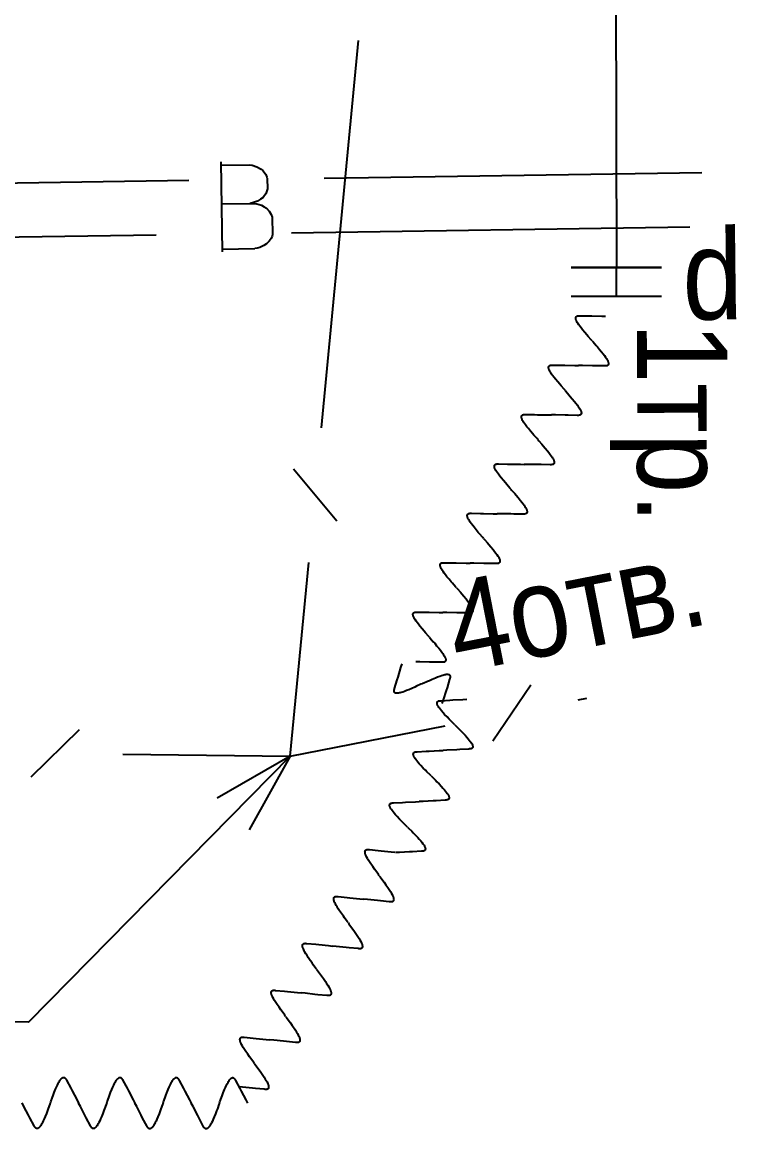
# Model space of a CAD drawing. Header units: metres. Extents: x -3947 to -3704, y 4976 to 6609.
# Drawn here: x -3828.04 to -3820.14, y 6489.89 to 6502.15 of the extents above; entities that cross this region are included whole.
import ezdxf

# ---------------------------------------------------------------- set-up
doc = ezdxf.new("R2010")
doc.units = ezdxf.units.M
doc.header["$MEASUREMENT"] = 0
for name, color, linetype, lineweight in [('Водопровод', 7, 'Continuous', 25), ('Кабель защиты', 7, 'Continuous', 25), ('Кабель связи', 7, 'Continuous', 25)]:
    doc.layers.add(name, color=color, linetype=linetype, lineweight=lineweight)
doc.styles.add('Style-RUSSIAN_1251', font='RUSSIAN_1251.shx')
doc.styles.add('Style-RUSSIAN_1251 I 0.00000', font='RUSSIAN_1251.shx')

msp = doc.modelspace()

# ---------------------------------------------------------------- linework, layer by layer
at = {"layer": 'Водопровод', "linetype": 'Continuous'}
for p, q in [((-3825.84, 6500.601), (-3825.825, 6499.604)), ((-3824.693, 6500.421), (-3820.514, 6500.485)), ((-3830.372, 6500.335), (-3826.193, 6500.398)), ((-3825.833, 6500.137), (-3825.512, 6500.142)), ((-3825.055, 6499.816), (-3820.646, 6499.883)), ((-3830.964, 6499.725), (-3826.555, 6499.793)), ((-3825.825, 6499.636), (-3825.463, 6499.642))]:
    msp.add_line(p, q, dxfattribs=at)
at = {"layer": 'Водопровод', "linetype": 'Continuous', "flags": 128}
msp.add_lwpolyline([(-3825.839, 6500.565), (-3825.521, 6500.57), (-3825.491, 6500.564), (-3825.44, 6500.546), (-3825.393, 6500.519), (-3825.374, 6500.505), (-3825.357, 6500.486), (-3825.342, 6500.462), (-3825.328, 6500.432), (-3825.324, 6500.418), (-3825.322, 6500.302), (-3825.328, 6500.279), (-3825.34, 6500.249), (-3825.355, 6500.228), (-3825.371, 6500.208), (-3825.399, 6500.187), (-3825.434, 6500.167), (-3825.466, 6500.154), (-3825.512, 6500.142), (-3825.473, 6500.139), (-3825.439, 6500.136), (-3825.39, 6500.121), (-3825.36, 6500.105), (-3825.332, 6500.087), (-3825.302, 6500.056), (-3825.281, 6500.02), (-3825.271, 6499.989), (-3825.268, 6499.798), (-3825.271, 6499.78), (-3825.282, 6499.753), (-3825.302, 6499.723), (-3825.334, 6499.695), (-3825.361, 6499.676), (-3825.408, 6499.654), (-3825.435, 6499.645), (-3825.463, 6499.642)], dxfattribs=at)
at = {"layer": 'Кабель защиты', "linetype": 'Continuous'}
for p, q in [((-3821.959, 6499.431), (-3820.959, 6499.433)), ((-3820.959, 6499.433), (-3821.959, 6499.431)), ((-3820.958, 6499.111), (-3821.958, 6499.109))]:
    msp.add_line(p, q, dxfattribs=at)
at = {"layer": 'Кабель защиты', "linetype": 'Continuous', "flags": 128}
for points in [[(-3821.476, 6507.07), (-3821.459, 6499.432)], [(-3821.458, 6499.11), (-3821.459, 6499.432)], [(-3821.728, 6498.619), (-3821.738, 6498.63), (-3821.771, 6498.669), (-3821.786, 6498.686), (-3821.809, 6498.712), (-3821.833, 6498.742), (-3821.849, 6498.762), (-3821.864, 6498.783), (-3821.875, 6498.798), (-3821.886, 6498.814), (-3821.892, 6498.824), (-3821.896, 6498.832), (-3821.9, 6498.84), (-3821.902, 6498.843), (-3821.903, 6498.847), (-3821.906, 6498.853), (-3821.907, 6498.857), (-3821.908, 6498.86), (-3821.908, 6498.864), (-3821.909, 6498.867), (-3821.909, 6498.871), (-3821.909, 6498.873), (-3821.909, 6498.875), (-3821.909, 6498.876), (-3821.908, 6498.878), (-3821.908, 6498.879), (-3821.907, 6498.881), (-3821.906, 6498.883), (-3821.905, 6498.885), (-3821.905, 6498.885), (-3821.904, 6498.886), (-3821.904, 6498.887), (-3821.903, 6498.888), (-3821.902, 6498.889), (-3821.901, 6498.89), (-3821.899, 6498.891), (-3821.897, 6498.892), (-3821.896, 6498.893), (-3821.895, 6498.893), (-3821.894, 6498.894), (-3821.892, 6498.894), (-3821.89, 6498.895), (-3821.889, 6498.895), (-3821.886, 6498.896), (-3821.884, 6498.896), (-3821.88, 6498.897), (-3821.875, 6498.897), (-3821.871, 6498.897), (-3821.863, 6498.897), (-3821.763, 6498.896), (-3821.73, 6498.895), (-3821.621, 6498.893), (-3821.578, 6498.892)], [(-3821.728, 6498.619), (-3821.718, 6498.607), (-3821.684, 6498.569), (-3821.669, 6498.551), (-3821.647, 6498.525), (-3821.623, 6498.496), (-3821.606, 6498.475), (-3821.591, 6498.455), (-3821.58, 6498.44), (-3821.57, 6498.424), (-3821.564, 6498.414), (-3821.559, 6498.405), (-3821.555, 6498.398), (-3821.554, 6498.394), (-3821.552, 6498.391), (-3821.55, 6498.385), (-3821.549, 6498.381), (-3821.548, 6498.377), (-3821.547, 6498.374), (-3821.547, 6498.371), (-3821.547, 6498.367), (-3821.547, 6498.364), (-3821.547, 6498.363), (-3821.547, 6498.361), (-3821.547, 6498.36), (-3821.548, 6498.358), (-3821.548, 6498.356), (-3821.549, 6498.355), (-3821.55, 6498.353), (-3821.551, 6498.352), (-3821.551, 6498.351), (-3821.552, 6498.35), (-3821.553, 6498.35), (-3821.554, 6498.349), (-3821.555, 6498.348), (-3821.556, 6498.347), (-3821.558, 6498.346), (-3821.56, 6498.345), (-3821.561, 6498.345), (-3821.562, 6498.344), (-3821.564, 6498.343), (-3821.565, 6498.343), (-3821.567, 6498.343), (-3821.57, 6498.342), (-3821.572, 6498.342), (-3821.576, 6498.341), (-3821.58, 6498.341), (-3821.584, 6498.341), (-3821.593, 6498.341), (-3821.692, 6498.342), (-3821.725, 6498.343), (-3821.835, 6498.345), (-3821.878, 6498.345)], [(-3822.028, 6498.072), (-3822.038, 6498.083), (-3822.072, 6498.122), (-3822.087, 6498.139), (-3822.109, 6498.165), (-3822.133, 6498.195), (-3822.149, 6498.215), (-3822.165, 6498.236), (-3822.176, 6498.251), (-3822.186, 6498.267), (-3822.192, 6498.277), (-3822.197, 6498.285), (-3822.201, 6498.293), (-3822.202, 6498.296), (-3822.204, 6498.3), (-3822.206, 6498.306), (-3822.207, 6498.31), (-3822.208, 6498.313), (-3822.209, 6498.317), (-3822.209, 6498.32), (-3822.209, 6498.324), (-3822.209, 6498.326), (-3822.209, 6498.328), (-3822.209, 6498.329), (-3822.209, 6498.331), (-3822.208, 6498.332), (-3822.208, 6498.334), (-3822.207, 6498.336), (-3822.206, 6498.338), (-3822.205, 6498.338), (-3822.205, 6498.339), (-3822.204, 6498.34), (-3822.203, 6498.341), (-3822.202, 6498.342), (-3822.201, 6498.343), (-3822.2, 6498.344), (-3822.198, 6498.345), (-3822.196, 6498.346), (-3822.195, 6498.346), (-3822.194, 6498.347), (-3822.192, 6498.347), (-3822.191, 6498.348), (-3822.189, 6498.348), (-3822.186, 6498.349), (-3822.184, 6498.349), (-3822.18, 6498.35), (-3822.176, 6498.35), (-3822.171, 6498.35), (-3822.163, 6498.35), (-3822.064, 6498.349), (-3822.031, 6498.348), (-3821.921, 6498.346), (-3821.878, 6498.345)], [(-3822.028, 6498.072), (-3822.018, 6498.06), (-3821.984, 6498.022), (-3821.97, 6498.004), (-3821.947, 6497.978), (-3821.923, 6497.949), (-3821.907, 6497.928), (-3821.891, 6497.908), (-3821.881, 6497.893), (-3821.87, 6497.877), (-3821.864, 6497.867), (-3821.86, 6497.858), (-3821.856, 6497.851), (-3821.854, 6497.847), (-3821.853, 6497.844), (-3821.85, 6497.838), (-3821.849, 6497.834), (-3821.848, 6497.83), (-3821.848, 6497.827), (-3821.847, 6497.824), (-3821.847, 6497.82), (-3821.847, 6497.817), (-3821.847, 6497.816), (-3821.847, 6497.814), (-3821.848, 6497.813), (-3821.848, 6497.811), (-3821.849, 6497.809), (-3821.85, 6497.808), (-3821.851, 6497.806), (-3821.851, 6497.805), (-3821.852, 6497.804), (-3821.852, 6497.804), (-3821.853, 6497.803), (-3821.854, 6497.802), (-3821.855, 6497.801), (-3821.857, 6497.8), (-3821.859, 6497.799), (-3821.86, 6497.798), (-3821.861, 6497.798), (-3821.862, 6497.797), (-3821.864, 6497.796), (-3821.866, 6497.796), (-3821.867, 6497.796), (-3821.87, 6497.795), (-3821.872, 6497.795), (-3821.876, 6497.794), (-3821.881, 6497.794), (-3821.885, 6497.794), (-3821.893, 6497.794), (-3821.993, 6497.795), (-3822.026, 6497.796), (-3822.135, 6497.798), (-3822.178, 6497.798)], [(-3822.328, 6497.525), (-3822.338, 6497.536), (-3822.372, 6497.575), (-3822.387, 6497.592), (-3822.409, 6497.619), (-3822.434, 6497.648), (-3822.45, 6497.668), (-3822.465, 6497.689), (-3822.476, 6497.704), (-3822.486, 6497.72), (-3822.492, 6497.73), (-3822.497, 6497.738), (-3822.501, 6497.746), (-3822.502, 6497.749), (-3822.504, 6497.753), (-3822.506, 6497.759), (-3822.507, 6497.763), (-3822.508, 6497.766), (-3822.509, 6497.77), (-3822.509, 6497.773), (-3822.51, 6497.777), (-3822.51, 6497.779), (-3822.51, 6497.781), (-3822.509, 6497.783), (-3822.509, 6497.784), (-3822.509, 6497.785), (-3822.508, 6497.787), (-3822.507, 6497.789), (-3822.506, 6497.791), (-3822.506, 6497.791), (-3822.505, 6497.792), (-3822.504, 6497.793), (-3822.503, 6497.794), (-3822.502, 6497.795), (-3822.501, 6497.796), (-3822.5, 6497.797), (-3822.498, 6497.798), (-3822.497, 6497.799), (-3822.496, 6497.799), (-3822.494, 6497.8), (-3822.493, 6497.8), (-3822.491, 6497.801), (-3822.49, 6497.801), (-3822.486, 6497.802), (-3822.484, 6497.802), (-3822.481, 6497.803), (-3822.476, 6497.803), (-3822.472, 6497.803), (-3822.464, 6497.803), (-3822.364, 6497.802), (-3822.331, 6497.801), (-3822.221, 6497.799), (-3822.178, 6497.798)], [(-3822.328, 6497.525), (-3822.318, 6497.513), (-3822.285, 6497.475), (-3822.27, 6497.457), (-3822.248, 6497.431), (-3822.223, 6497.402), (-3822.207, 6497.381), (-3822.192, 6497.361), (-3822.181, 6497.346), (-3822.171, 6497.33), (-3822.165, 6497.32), (-3822.16, 6497.311), (-3822.156, 6497.304), (-3822.154, 6497.3), (-3822.153, 6497.297), (-3822.151, 6497.291), (-3822.149, 6497.287), (-3822.149, 6497.283), (-3822.148, 6497.28), (-3822.147, 6497.277), (-3822.147, 6497.273), (-3822.147, 6497.27), (-3822.147, 6497.269), (-3822.148, 6497.267), (-3822.148, 6497.266), (-3822.148, 6497.264), (-3822.149, 6497.262), (-3822.15, 6497.261), (-3822.151, 6497.259), (-3822.151, 6497.258), (-3822.152, 6497.257), (-3822.153, 6497.257), (-3822.154, 6497.256), (-3822.154, 6497.255), (-3822.156, 6497.254), (-3822.157, 6497.253), (-3822.159, 6497.252), (-3822.16, 6497.251), (-3822.161, 6497.251), (-3822.163, 6497.25), (-3822.164, 6497.249), (-3822.166, 6497.249), (-3822.167, 6497.249), (-3822.17, 6497.248), (-3822.173, 6497.248), (-3822.176, 6497.247), (-3822.181, 6497.247), (-3822.185, 6497.247), (-3822.193, 6497.247), (-3822.293, 6497.248), (-3822.326, 6497.249), (-3822.436, 6497.251), (-3822.479, 6497.251)], [(-3822.629, 6496.978), (-3822.639, 6496.989), (-3822.672, 6497.028), (-3822.687, 6497.045), (-3822.71, 6497.072), (-3822.734, 6497.101), (-3822.75, 6497.121), (-3822.765, 6497.142), (-3822.776, 6497.157), (-3822.787, 6497.173), (-3822.793, 6497.183), (-3822.797, 6497.191), (-3822.801, 6497.199), (-3822.803, 6497.202), (-3822.804, 6497.206), (-3822.807, 6497.212), (-3822.808, 6497.216), (-3822.809, 6497.219), (-3822.809, 6497.223), (-3822.81, 6497.226), (-3822.81, 6497.23), (-3822.81, 6497.232), (-3822.81, 6497.234), (-3822.81, 6497.236), (-3822.809, 6497.237), (-3822.809, 6497.239), (-3822.808, 6497.24), (-3822.807, 6497.242), (-3822.806, 6497.244), (-3822.806, 6497.244), (-3822.805, 6497.245), (-3822.805, 6497.246), (-3822.804, 6497.247), (-3822.803, 6497.248), (-3822.802, 6497.249), (-3822.8, 6497.25), (-3822.798, 6497.251), (-3822.797, 6497.252), (-3822.796, 6497.252), (-3822.795, 6497.253), (-3822.793, 6497.253), (-3822.791, 6497.254), (-3822.79, 6497.254), (-3822.787, 6497.255), (-3822.785, 6497.255), (-3822.781, 6497.256), (-3822.776, 6497.256), (-3822.772, 6497.256), (-3822.764, 6497.256), (-3822.664, 6497.255), (-3822.631, 6497.254), (-3822.522, 6497.252), (-3822.479, 6497.251)], [(-3822.629, 6496.978), (-3822.619, 6496.966), (-3822.585, 6496.928), (-3822.57, 6496.911), (-3822.548, 6496.884), (-3822.524, 6496.855), (-3822.507, 6496.834), (-3822.492, 6496.814), (-3822.481, 6496.799), (-3822.471, 6496.783), (-3822.465, 6496.773), (-3822.46, 6496.765), (-3822.456, 6496.757), (-3822.455, 6496.753), (-3822.453, 6496.75), (-3822.451, 6496.744), (-3822.45, 6496.74), (-3822.449, 6496.737), (-3822.448, 6496.733), (-3822.448, 6496.73), (-3822.448, 6496.726), (-3822.448, 6496.723), (-3822.448, 6496.722), (-3822.448, 6496.72), (-3822.448, 6496.719), (-3822.449, 6496.717), (-3822.449, 6496.715), (-3822.45, 6496.714), (-3822.451, 6496.712), (-3822.452, 6496.711), (-3822.452, 6496.71), (-3822.453, 6496.71), (-3822.454, 6496.709), (-3822.455, 6496.708), (-3822.456, 6496.707), (-3822.457, 6496.706), (-3822.459, 6496.705), (-3822.461, 6496.704), (-3822.462, 6496.704), (-3822.463, 6496.703), (-3822.465, 6496.702), (-3822.466, 6496.702), (-3822.468, 6496.702), (-3822.471, 6496.701), (-3822.473, 6496.701), (-3822.477, 6496.7), (-3822.481, 6496.7), (-3822.485, 6496.7), (-3822.494, 6496.7), (-3822.593, 6496.701), (-3822.626, 6496.702), (-3822.736, 6496.704), (-3822.779, 6496.704)], [(-3822.929, 6496.431), (-3822.939, 6496.442), (-3822.973, 6496.481), (-3822.988, 6496.498), (-3823.01, 6496.525), (-3823.034, 6496.554), (-3823.05, 6496.574), (-3823.066, 6496.595), (-3823.077, 6496.61), (-3823.087, 6496.626), (-3823.093, 6496.636), (-3823.098, 6496.644), (-3823.102, 6496.652), (-3823.103, 6496.656), (-3823.105, 6496.659), (-3823.107, 6496.665), (-3823.108, 6496.669), (-3823.109, 6496.672), (-3823.11, 6496.676), (-3823.11, 6496.679), (-3823.11, 6496.683), (-3823.11, 6496.685), (-3823.11, 6496.687), (-3823.11, 6496.689), (-3823.11, 6496.69), (-3823.109, 6496.692), (-3823.108, 6496.694), (-3823.108, 6496.695), (-3823.107, 6496.697), (-3823.106, 6496.698), (-3823.106, 6496.698), (-3823.105, 6496.699), (-3823.104, 6496.7), (-3823.103, 6496.701), (-3823.102, 6496.702), (-3823.101, 6496.703), (-3823.099, 6496.704), (-3823.097, 6496.705), (-3823.096, 6496.705), (-3823.095, 6496.706), (-3823.093, 6496.706), (-3823.092, 6496.707), (-3823.09, 6496.707), (-3823.087, 6496.708), (-3823.085, 6496.708), (-3823.081, 6496.709), (-3823.077, 6496.709), (-3823.072, 6496.709), (-3823.064, 6496.709), (-3822.965, 6496.708), (-3822.932, 6496.707), (-3822.822, 6496.705), (-3822.779, 6496.704)], [(-3822.929, 6496.431), (-3822.919, 6496.419), (-3822.885, 6496.381), (-3822.871, 6496.364), (-3822.848, 6496.337), (-3822.824, 6496.308), (-3822.808, 6496.287), (-3822.792, 6496.267), (-3822.782, 6496.252), (-3822.771, 6496.236), (-3822.765, 6496.226), (-3822.761, 6496.218), (-3822.757, 6496.21), (-3822.755, 6496.206), (-3822.754, 6496.203), (-3822.751, 6496.197), (-3822.75, 6496.193), (-3822.749, 6496.19), (-3822.749, 6496.186), (-3822.748, 6496.183), (-3822.748, 6496.179), (-3822.748, 6496.177), (-3822.748, 6496.175), (-3822.748, 6496.173), (-3822.749, 6496.172), (-3822.749, 6496.17), (-3822.75, 6496.168), (-3822.75, 6496.167), (-3822.752, 6496.165), (-3822.752, 6496.164), (-3822.753, 6496.163), (-3822.753, 6496.163), (-3822.754, 6496.162), (-3822.755, 6496.161), (-3822.756, 6496.16), (-3822.758, 6496.159), (-3822.76, 6496.158), (-3822.761, 6496.157), (-3822.762, 6496.157), (-3822.763, 6496.156), (-3822.765, 6496.156), (-3822.766, 6496.155), (-3822.768, 6496.155), (-3822.771, 6496.154), (-3822.773, 6496.154), (-3822.777, 6496.153), (-3822.782, 6496.153), (-3822.786, 6496.153), (-3822.794, 6496.153), (-3822.894, 6496.154), (-3822.926, 6496.155), (-3823.036, 6496.157), (-3823.079, 6496.157)], [(-3823.229, 6495.884), (-3823.239, 6495.895), (-3823.273, 6495.934), (-3823.288, 6495.951), (-3823.31, 6495.978), (-3823.335, 6496.007), (-3823.351, 6496.027), (-3823.366, 6496.048), (-3823.377, 6496.063), (-3823.387, 6496.079), (-3823.393, 6496.089), (-3823.398, 6496.097), (-3823.402, 6496.105), (-3823.403, 6496.109), (-3823.405, 6496.112), (-3823.407, 6496.118), (-3823.408, 6496.122), (-3823.409, 6496.125), (-3823.41, 6496.129), (-3823.41, 6496.132), (-3823.411, 6496.136), (-3823.411, 6496.138), (-3823.41, 6496.14), (-3823.41, 6496.142), (-3823.41, 6496.143), (-3823.41, 6496.145), (-3823.409, 6496.147), (-3823.408, 6496.148), (-3823.407, 6496.15), (-3823.407, 6496.151), (-3823.406, 6496.152), (-3823.405, 6496.152), (-3823.404, 6496.153), (-3823.403, 6496.154), (-3823.402, 6496.155), (-3823.401, 6496.156), (-3823.399, 6496.157), (-3823.398, 6496.158), (-3823.397, 6496.158), (-3823.395, 6496.159), (-3823.394, 6496.159), (-3823.392, 6496.16), (-3823.391, 6496.16), (-3823.387, 6496.161), (-3823.385, 6496.161), (-3823.382, 6496.162), (-3823.377, 6496.162), (-3823.373, 6496.162), (-3823.365, 6496.162), (-3823.265, 6496.161), (-3823.232, 6496.16), (-3823.122, 6496.158), (-3823.079, 6496.157)], [(-3823.229, 6495.884), (-3823.219, 6495.872), (-3823.186, 6495.834), (-3823.171, 6495.817), (-3823.149, 6495.79), (-3823.124, 6495.761), (-3823.108, 6495.74), (-3823.093, 6495.72), (-3823.082, 6495.705), (-3823.072, 6495.689), (-3823.066, 6495.679), (-3823.061, 6495.671), (-3823.057, 6495.663), (-3823.055, 6495.659), (-3823.054, 6495.656), (-3823.052, 6495.65), (-3823.05, 6495.646), (-3823.05, 6495.643), (-3823.049, 6495.639), (-3823.048, 6495.636), (-3823.048, 6495.632), (-3823.048, 6495.63), (-3823.048, 6495.628), (-3823.049, 6495.626), (-3823.049, 6495.625), (-3823.049, 6495.623), (-3823.05, 6495.621), (-3823.051, 6495.62), (-3823.052, 6495.618), (-3823.052, 6495.617), (-3823.053, 6495.616), (-3823.054, 6495.616), (-3823.055, 6495.615), (-3823.055, 6495.614), (-3823.057, 6495.613), (-3823.058, 6495.612), (-3823.06, 6495.611), (-3823.061, 6495.61), (-3823.062, 6495.61), (-3823.064, 6495.609), (-3823.065, 6495.609), (-3823.067, 6495.608), (-3823.068, 6495.608), (-3823.071, 6495.607), (-3823.074, 6495.607), (-3823.077, 6495.606), (-3823.082, 6495.606), (-3823.086, 6495.606), (-3823.094, 6495.606), (-3823.194, 6495.607), (-3823.227, 6495.608), (-3823.337, 6495.61), (-3823.38, 6495.61)], [(-3823.53, 6495.337), (-3823.54, 6495.348), (-3823.573, 6495.387), (-3823.588, 6495.404), (-3823.611, 6495.431), (-3823.635, 6495.46), (-3823.651, 6495.481), (-3823.666, 6495.501), (-3823.677, 6495.516), (-3823.687, 6495.532), (-3823.694, 6495.542), (-3823.698, 6495.55), (-3823.702, 6495.558), (-3823.704, 6495.562), (-3823.705, 6495.565), (-3823.708, 6495.571), (-3823.709, 6495.575), (-3823.71, 6495.578), (-3823.71, 6495.582), (-3823.711, 6495.585), (-3823.711, 6495.589), (-3823.711, 6495.591), (-3823.711, 6495.593), (-3823.711, 6495.595), (-3823.71, 6495.596), (-3823.71, 6495.598), (-3823.709, 6495.6), (-3823.708, 6495.601), (-3823.707, 6495.603), (-3823.707, 6495.604), (-3823.706, 6495.605), (-3823.705, 6495.605), (-3823.705, 6495.606), (-3823.704, 6495.607), (-3823.703, 6495.608), (-3823.701, 6495.609), (-3823.699, 6495.61), (-3823.698, 6495.611), (-3823.697, 6495.611), (-3823.696, 6495.612), (-3823.694, 6495.612), (-3823.692, 6495.613), (-3823.691, 6495.613), (-3823.688, 6495.614), (-3823.686, 6495.614), (-3823.682, 6495.615), (-3823.677, 6495.615), (-3823.673, 6495.615), (-3823.665, 6495.615), (-3823.565, 6495.614), (-3823.532, 6495.613), (-3823.423, 6495.611), (-3823.38, 6495.61)], [(-3823.53, 6495.337), (-3823.52, 6495.326), (-3823.486, 6495.287), (-3823.471, 6495.27), (-3823.449, 6495.243), (-3823.425, 6495.214), (-3823.408, 6495.193), (-3823.393, 6495.173), (-3823.382, 6495.158), (-3823.372, 6495.142), (-3823.366, 6495.132), (-3823.361, 6495.124), (-3823.357, 6495.116), (-3823.356, 6495.112), (-3823.354, 6495.109), (-3823.352, 6495.103), (-3823.351, 6495.099), (-3823.35, 6495.096), (-3823.349, 6495.092), (-3823.349, 6495.089), (-3823.349, 6495.085), (-3823.349, 6495.083), (-3823.349, 6495.081), (-3823.349, 6495.079), (-3823.349, 6495.078), (-3823.35, 6495.076), (-3823.35, 6495.074), (-3823.351, 6495.073), (-3823.352, 6495.071), (-3823.353, 6495.07), (-3823.353, 6495.069), (-3823.354, 6495.069), (-3823.355, 6495.068), (-3823.356, 6495.067), (-3823.357, 6495.066), (-3823.358, 6495.065), (-3823.36, 6495.064), (-3823.362, 6495.063), (-3823.363, 6495.063), (-3823.364, 6495.062), (-3823.366, 6495.062), (-3823.367, 6495.061), (-3823.369, 6495.061), (-3823.372, 6495.06), (-3823.374, 6495.06), (-3823.378, 6495.059), (-3823.382, 6495.059), (-3823.386, 6495.059), (-3823.395, 6495.059), (-3823.494, 6495.06), (-3823.527, 6495.061), (-3823.637, 6495.063), (-3823.68, 6495.064)], [(-3823.61, 6494.821), (-3823.624, 6494.815), (-3823.671, 6494.793), (-3823.691, 6494.784), (-3823.723, 6494.77), (-3823.758, 6494.755), (-3823.782, 6494.745), (-3823.806, 6494.736), (-3823.823, 6494.73), (-3823.841, 6494.724), (-3823.853, 6494.721), (-3823.862, 6494.719), (-3823.871, 6494.717), (-3823.875, 6494.717), (-3823.878, 6494.716), (-3823.885, 6494.716), (-3823.889, 6494.716), (-3823.892, 6494.716), (-3823.896, 6494.716), (-3823.899, 6494.717), (-3823.903, 6494.718), (-3823.905, 6494.718), (-3823.907, 6494.719), (-3823.908, 6494.72), (-3823.91, 6494.72), (-3823.911, 6494.721), (-3823.913, 6494.722), (-3823.914, 6494.724), (-3823.915, 6494.725), (-3823.916, 6494.726), (-3823.917, 6494.727), (-3823.917, 6494.727), (-3823.918, 6494.728), (-3823.918, 6494.73), (-3823.919, 6494.731), (-3823.919, 6494.733), (-3823.92, 6494.735), (-3823.92, 6494.736), (-3823.92, 6494.737), (-3823.921, 6494.739), (-3823.921, 6494.741), (-3823.921, 6494.742), (-3823.921, 6494.744), (-3823.92, 6494.747), (-3823.92, 6494.749), (-3823.92, 6494.753), (-3823.919, 6494.757), (-3823.917, 6494.761), (-3823.915, 6494.769), (-3823.886, 6494.864), (-3823.876, 6494.896), (-3823.844, 6495.001), (-3823.831, 6495.042)], [(-3823.61, 6494.821), (-3823.597, 6494.828), (-3823.55, 6494.849), (-3823.529, 6494.859), (-3823.498, 6494.873), (-3823.463, 6494.888), (-3823.439, 6494.898), (-3823.415, 6494.907), (-3823.397, 6494.913), (-3823.379, 6494.918), (-3823.368, 6494.921), (-3823.358, 6494.923), (-3823.35, 6494.925), (-3823.346, 6494.925), (-3823.342, 6494.926), (-3823.336, 6494.926), (-3823.332, 6494.926), (-3823.328, 6494.926), (-3823.325, 6494.926), (-3823.322, 6494.926), (-3823.318, 6494.925), (-3823.315, 6494.924), (-3823.314, 6494.923), (-3823.312, 6494.923), (-3823.311, 6494.922), (-3823.31, 6494.921), (-3823.308, 6494.92), (-3823.307, 6494.919), (-3823.305, 6494.917), (-3823.305, 6494.917), (-3823.304, 6494.916), (-3823.304, 6494.915), (-3823.303, 6494.914), (-3823.302, 6494.913), (-3823.302, 6494.911), (-3823.301, 6494.91), (-3823.301, 6494.908), (-3823.3, 6494.906), (-3823.3, 6494.905), (-3823.3, 6494.904), (-3823.3, 6494.902), (-3823.3, 6494.9), (-3823.3, 6494.899), (-3823.3, 6494.896), (-3823.301, 6494.893), (-3823.301, 6494.89), (-3823.302, 6494.885), (-3823.303, 6494.881), (-3823.306, 6494.873), (-3823.334, 6494.778), (-3823.344, 6494.747), (-3823.377, 6494.642), (-3823.39, 6494.601)], [(-3823.247, 6494.366), (-3823.258, 6494.377), (-3823.294, 6494.413), (-3823.31, 6494.429), (-3823.334, 6494.454), (-3823.361, 6494.482), (-3823.378, 6494.501), (-3823.395, 6494.52), (-3823.406, 6494.535), (-3823.418, 6494.55), (-3823.425, 6494.559), (-3823.43, 6494.568), (-3823.434, 6494.575), (-3823.436, 6494.578), (-3823.438, 6494.582), (-3823.441, 6494.588), (-3823.442, 6494.592), (-3823.443, 6494.595), (-3823.444, 6494.598), (-3823.445, 6494.601), (-3823.445, 6494.605), (-3823.445, 6494.608), (-3823.445, 6494.609), (-3823.445, 6494.611), (-3823.445, 6494.613), (-3823.445, 6494.614), (-3823.444, 6494.616), (-3823.443, 6494.618), (-3823.442, 6494.62), (-3823.442, 6494.62), (-3823.441, 6494.621), (-3823.441, 6494.622), (-3823.44, 6494.623), (-3823.439, 6494.624), (-3823.438, 6494.625), (-3823.437, 6494.626), (-3823.435, 6494.627), (-3823.434, 6494.628), (-3823.433, 6494.628), (-3823.431, 6494.629), (-3823.43, 6494.63), (-3823.428, 6494.63), (-3823.427, 6494.631), (-3823.424, 6494.632), (-3823.421, 6494.632), (-3823.418, 6494.633), (-3823.413, 6494.634), (-3823.409, 6494.634), (-3823.401, 6494.634), (-3823.302, 6494.64), (-3823.269, 6494.642), (-3823.159, 6494.647), (-3823.116, 6494.649)], [(-3823.247, 6494.366), (-3823.236, 6494.355), (-3823.2, 6494.319), (-3823.184, 6494.303), (-3823.16, 6494.278), (-3823.134, 6494.251), (-3823.116, 6494.231), (-3823.1, 6494.212), (-3823.088, 6494.198), (-3823.077, 6494.183), (-3823.07, 6494.173), (-3823.065, 6494.165), (-3823.06, 6494.157), (-3823.058, 6494.154), (-3823.057, 6494.151), (-3823.054, 6494.145), (-3823.052, 6494.141), (-3823.051, 6494.138), (-3823.051, 6494.134), (-3823.05, 6494.131), (-3823.049, 6494.127), (-3823.049, 6494.125), (-3823.049, 6494.123), (-3823.049, 6494.121), (-3823.05, 6494.12), (-3823.05, 6494.118), (-3823.05, 6494.116), (-3823.051, 6494.115), (-3823.052, 6494.113), (-3823.052, 6494.112), (-3823.053, 6494.111), (-3823.054, 6494.11), (-3823.054, 6494.11), (-3823.055, 6494.109), (-3823.056, 6494.108), (-3823.058, 6494.107), (-3823.059, 6494.105), (-3823.061, 6494.105), (-3823.062, 6494.104), (-3823.063, 6494.103), (-3823.065, 6494.103), (-3823.066, 6494.102), (-3823.068, 6494.102), (-3823.071, 6494.101), (-3823.073, 6494.1), (-3823.076, 6494.1), (-3823.081, 6494.099), (-3823.085, 6494.099), (-3823.093, 6494.098), (-3823.193, 6494.092), (-3823.226, 6494.091), (-3823.336, 6494.085), (-3823.378, 6494.083)], [(-3823.51, 6493.8), (-3823.52, 6493.811), (-3823.557, 6493.847), (-3823.573, 6493.863), (-3823.597, 6493.888), (-3823.623, 6493.916), (-3823.641, 6493.935), (-3823.657, 6493.954), (-3823.669, 6493.969), (-3823.68, 6493.984), (-3823.687, 6493.993), (-3823.692, 6494.002), (-3823.697, 6494.009), (-3823.699, 6494.012), (-3823.7, 6494.016), (-3823.703, 6494.022), (-3823.704, 6494.026), (-3823.705, 6494.029), (-3823.706, 6494.032), (-3823.707, 6494.035), (-3823.708, 6494.039), (-3823.708, 6494.042), (-3823.708, 6494.043), (-3823.708, 6494.045), (-3823.707, 6494.047), (-3823.707, 6494.048), (-3823.707, 6494.05), (-3823.706, 6494.052), (-3823.705, 6494.053), (-3823.705, 6494.054), (-3823.704, 6494.055), (-3823.703, 6494.056), (-3823.702, 6494.057), (-3823.702, 6494.058), (-3823.701, 6494.059), (-3823.699, 6494.06), (-3823.697, 6494.061), (-3823.696, 6494.062), (-3823.695, 6494.062), (-3823.694, 6494.063), (-3823.692, 6494.064), (-3823.691, 6494.064), (-3823.689, 6494.065), (-3823.686, 6494.066), (-3823.684, 6494.066), (-3823.68, 6494.067), (-3823.676, 6494.067), (-3823.672, 6494.068), (-3823.663, 6494.068), (-3823.564, 6494.074), (-3823.531, 6494.075), (-3823.421, 6494.081), (-3823.378, 6494.083)], [(-3823.51, 6493.8), (-3823.499, 6493.789), (-3823.463, 6493.753), (-3823.447, 6493.737), (-3823.423, 6493.712), (-3823.396, 6493.684), (-3823.379, 6493.665), (-3823.362, 6493.646), (-3823.35, 6493.632), (-3823.339, 6493.616), (-3823.332, 6493.607), (-3823.327, 6493.599), (-3823.323, 6493.591), (-3823.321, 6493.588), (-3823.319, 6493.585), (-3823.316, 6493.578), (-3823.315, 6493.575), (-3823.314, 6493.572), (-3823.313, 6493.568), (-3823.312, 6493.565), (-3823.312, 6493.561), (-3823.312, 6493.559), (-3823.312, 6493.557), (-3823.312, 6493.555), (-3823.312, 6493.554), (-3823.312, 6493.552), (-3823.313, 6493.55), (-3823.314, 6493.549), (-3823.314, 6493.547), (-3823.315, 6493.546), (-3823.315, 6493.545), (-3823.316, 6493.544), (-3823.317, 6493.543), (-3823.318, 6493.543), (-3823.319, 6493.541), (-3823.32, 6493.54), (-3823.322, 6493.539), (-3823.323, 6493.538), (-3823.324, 6493.538), (-3823.326, 6493.537), (-3823.327, 6493.536), (-3823.329, 6493.536), (-3823.33, 6493.535), (-3823.333, 6493.535), (-3823.335, 6493.534), (-3823.339, 6493.533), (-3823.344, 6493.533), (-3823.348, 6493.532), (-3823.356, 6493.532), (-3823.455, 6493.526), (-3823.488, 6493.525), (-3823.598, 6493.519), (-3823.641, 6493.517)], [(-3823.772, 6493.234), (-3823.783, 6493.245), (-3823.819, 6493.281), (-3823.835, 6493.297), (-3823.859, 6493.322), (-3823.885, 6493.35), (-3823.903, 6493.369), (-3823.92, 6493.388), (-3823.931, 6493.402), (-3823.943, 6493.418), (-3823.95, 6493.427), (-3823.955, 6493.435), (-3823.959, 6493.443), (-3823.961, 6493.446), (-3823.963, 6493.45), (-3823.965, 6493.456), (-3823.967, 6493.46), (-3823.968, 6493.463), (-3823.969, 6493.466), (-3823.97, 6493.469), (-3823.97, 6493.473), (-3823.97, 6493.476), (-3823.97, 6493.477), (-3823.97, 6493.479), (-3823.97, 6493.48), (-3823.97, 6493.482), (-3823.969, 6493.484), (-3823.968, 6493.485), (-3823.967, 6493.487), (-3823.967, 6493.488), (-3823.966, 6493.489), (-3823.966, 6493.49), (-3823.965, 6493.491), (-3823.964, 6493.492), (-3823.963, 6493.493), (-3823.962, 6493.494), (-3823.96, 6493.495), (-3823.959, 6493.496), (-3823.958, 6493.496), (-3823.956, 6493.497), (-3823.955, 6493.498), (-3823.953, 6493.498), (-3823.952, 6493.499), (-3823.949, 6493.5), (-3823.946, 6493.5), (-3823.943, 6493.501), (-3823.938, 6493.501), (-3823.934, 6493.502), (-3823.926, 6493.502), (-3823.826, 6493.508), (-3823.794, 6493.509), (-3823.684, 6493.515), (-3823.641, 6493.517)], [(-3823.772, 6493.234), (-3823.761, 6493.223), (-3823.725, 6493.187), (-3823.709, 6493.171), (-3823.685, 6493.146), (-3823.659, 6493.118), (-3823.641, 6493.099), (-3823.625, 6493.08), (-3823.613, 6493.066), (-3823.602, 6493.05), (-3823.595, 6493.041), (-3823.589, 6493.033), (-3823.585, 6493.025), (-3823.583, 6493.022), (-3823.582, 6493.018), (-3823.579, 6493.012), (-3823.577, 6493.008), (-3823.576, 6493.005), (-3823.575, 6493.002), (-3823.575, 6492.999), (-3823.574, 6492.995), (-3823.574, 6492.992), (-3823.574, 6492.991), (-3823.574, 6492.989), (-3823.575, 6492.988), (-3823.575, 6492.986), (-3823.575, 6492.984), (-3823.576, 6492.983), (-3823.577, 6492.981), (-3823.577, 6492.98), (-3823.578, 6492.979), (-3823.579, 6492.978), (-3823.579, 6492.977), (-3823.58, 6492.976), (-3823.581, 6492.975), (-3823.583, 6492.974), (-3823.584, 6492.973), (-3823.586, 6492.972), (-3823.587, 6492.972), (-3823.588, 6492.971), (-3823.59, 6492.97), (-3823.591, 6492.97), (-3823.593, 6492.969), (-3823.596, 6492.968), (-3823.598, 6492.968), (-3823.601, 6492.967), (-3823.606, 6492.967), (-3823.61, 6492.966), (-3823.618, 6492.966), (-3823.718, 6492.96), (-3823.751, 6492.959), (-3823.86, 6492.953), (-3823.903, 6492.951)], [(-3824.084, 6492.695), (-3824.093, 6492.708), (-3824.123, 6492.749), (-3824.136, 6492.767), (-3824.156, 6492.796), (-3824.178, 6492.827), (-3824.192, 6492.849), (-3824.206, 6492.87), (-3824.215, 6492.886), (-3824.224, 6492.903), (-3824.229, 6492.913), (-3824.233, 6492.922), (-3824.236, 6492.93), (-3824.238, 6492.934), (-3824.239, 6492.938), (-3824.241, 6492.944), (-3824.241, 6492.948), (-3824.242, 6492.951), (-3824.242, 6492.955), (-3824.243, 6492.958), (-3824.242, 6492.962), (-3824.242, 6492.964), (-3824.242, 6492.966), (-3824.242, 6492.967), (-3824.241, 6492.969), (-3824.241, 6492.97), (-3824.24, 6492.972), (-3824.239, 6492.974), (-3824.238, 6492.975), (-3824.237, 6492.976), (-3824.236, 6492.977), (-3824.236, 6492.978), (-3824.235, 6492.978), (-3824.234, 6492.979), (-3824.233, 6492.98), (-3824.231, 6492.981), (-3824.229, 6492.982), (-3824.228, 6492.982), (-3824.227, 6492.983), (-3824.225, 6492.983), (-3824.223, 6492.984), (-3824.222, 6492.984), (-3824.221, 6492.984), (-3824.217, 6492.985), (-3824.215, 6492.985), (-3824.211, 6492.985), (-3824.207, 6492.985), (-3824.203, 6492.985), (-3824.194, 6492.984), (-3824.095, 6492.974), (-3824.062, 6492.971), (-3823.953, 6492.959), (-3823.911, 6492.955)], [(-3824.084, 6492.695), (-3824.075, 6492.683), (-3824.044, 6492.642), (-3824.031, 6492.623), (-3824.011, 6492.595), (-3823.989, 6492.564), (-3823.975, 6492.542), (-3823.961, 6492.52), (-3823.952, 6492.504), (-3823.943, 6492.488), (-3823.938, 6492.477), (-3823.934, 6492.468), (-3823.931, 6492.46), (-3823.929, 6492.457), (-3823.928, 6492.453), (-3823.926, 6492.447), (-3823.926, 6492.443), (-3823.925, 6492.439), (-3823.925, 6492.436), (-3823.924, 6492.433), (-3823.925, 6492.429), (-3823.925, 6492.426), (-3823.925, 6492.425), (-3823.925, 6492.423), (-3823.926, 6492.422), (-3823.926, 6492.42), (-3823.927, 6492.418), (-3823.928, 6492.417), (-3823.929, 6492.415), (-3823.93, 6492.415), (-3823.931, 6492.414), (-3823.931, 6492.413), (-3823.932, 6492.412), (-3823.933, 6492.411), (-3823.935, 6492.41), (-3823.936, 6492.41), (-3823.938, 6492.409), (-3823.939, 6492.408), (-3823.94, 6492.408), (-3823.942, 6492.407), (-3823.944, 6492.407), (-3823.945, 6492.407), (-3823.947, 6492.406), (-3823.95, 6492.406), (-3823.952, 6492.406), (-3823.956, 6492.406), (-3823.96, 6492.406), (-3823.964, 6492.406), (-3823.973, 6492.407), (-3824.072, 6492.416), (-3824.105, 6492.42), (-3824.214, 6492.431), (-3824.257, 6492.436)], [(-3824.43, 6492.176), (-3824.439, 6492.188), (-3824.469, 6492.23), (-3824.482, 6492.248), (-3824.502, 6492.276), (-3824.524, 6492.308), (-3824.538, 6492.329), (-3824.552, 6492.351), (-3824.561, 6492.367), (-3824.57, 6492.384), (-3824.575, 6492.394), (-3824.579, 6492.403), (-3824.582, 6492.411), (-3824.584, 6492.415), (-3824.585, 6492.418), (-3824.587, 6492.425), (-3824.587, 6492.429), (-3824.588, 6492.432), (-3824.588, 6492.435), (-3824.589, 6492.439), (-3824.589, 6492.443), (-3824.588, 6492.445), (-3824.588, 6492.447), (-3824.588, 6492.448), (-3824.587, 6492.45), (-3824.587, 6492.451), (-3824.586, 6492.453), (-3824.585, 6492.455), (-3824.584, 6492.456), (-3824.583, 6492.457), (-3824.582, 6492.458), (-3824.582, 6492.458), (-3824.581, 6492.459), (-3824.58, 6492.46), (-3824.579, 6492.461), (-3824.577, 6492.462), (-3824.575, 6492.463), (-3824.574, 6492.463), (-3824.573, 6492.464), (-3824.571, 6492.464), (-3824.569, 6492.464), (-3824.568, 6492.465), (-3824.567, 6492.465), (-3824.563, 6492.465), (-3824.561, 6492.466), (-3824.557, 6492.466), (-3824.553, 6492.466), (-3824.549, 6492.465), (-3824.54, 6492.465), (-3824.441, 6492.455), (-3824.409, 6492.451), (-3824.299, 6492.44), (-3824.257, 6492.436)], [(-3824.43, 6492.176), (-3824.421, 6492.164), (-3824.39, 6492.122), (-3824.377, 6492.104), (-3824.357, 6492.076), (-3824.335, 6492.044), (-3824.321, 6492.023), (-3824.307, 6492.001), (-3824.298, 6491.985), (-3824.289, 6491.968), (-3824.284, 6491.958), (-3824.28, 6491.949), (-3824.277, 6491.941), (-3824.275, 6491.937), (-3824.274, 6491.934), (-3824.273, 6491.927), (-3824.272, 6491.923), (-3824.271, 6491.92), (-3824.271, 6491.917), (-3824.27, 6491.913), (-3824.271, 6491.91), (-3824.271, 6491.907), (-3824.271, 6491.905), (-3824.272, 6491.904), (-3824.272, 6491.902), (-3824.272, 6491.901), (-3824.273, 6491.899), (-3824.274, 6491.898), (-3824.275, 6491.896), (-3824.276, 6491.895), (-3824.277, 6491.894), (-3824.277, 6491.894), (-3824.278, 6491.893), (-3824.279, 6491.892), (-3824.281, 6491.891), (-3824.282, 6491.89), (-3824.284, 6491.889), (-3824.285, 6491.889), (-3824.286, 6491.889), (-3824.288, 6491.888), (-3824.29, 6491.888), (-3824.291, 6491.887), (-3824.293, 6491.887), (-3824.296, 6491.887), (-3824.298, 6491.886), (-3824.302, 6491.886), (-3824.306, 6491.886), (-3824.311, 6491.887), (-3824.319, 6491.888), (-3824.418, 6491.897), (-3824.451, 6491.901), (-3824.56, 6491.912), (-3824.603, 6491.916)], [(-3824.776, 6491.657), (-3824.785, 6491.669), (-3824.815, 6491.71), (-3824.828, 6491.729), (-3824.848, 6491.757), (-3824.87, 6491.788), (-3824.884, 6491.81), (-3824.898, 6491.832), (-3824.907, 6491.848), (-3824.916, 6491.864), (-3824.921, 6491.875), (-3824.925, 6491.884), (-3824.928, 6491.892), (-3824.93, 6491.895), (-3824.931, 6491.899), (-3824.933, 6491.905), (-3824.934, 6491.91), (-3824.934, 6491.913), (-3824.934, 6491.916), (-3824.935, 6491.919), (-3824.935, 6491.923), (-3824.934, 6491.926), (-3824.934, 6491.927), (-3824.934, 6491.929), (-3824.933, 6491.931), (-3824.933, 6491.932), (-3824.932, 6491.934), (-3824.931, 6491.935), (-3824.93, 6491.937), (-3824.929, 6491.938), (-3824.929, 6491.938), (-3824.928, 6491.939), (-3824.927, 6491.94), (-3824.926, 6491.941), (-3824.925, 6491.942), (-3824.923, 6491.942), (-3824.921, 6491.943), (-3824.92, 6491.944), (-3824.919, 6491.944), (-3824.917, 6491.945), (-3824.916, 6491.945), (-3824.914, 6491.946), (-3824.913, 6491.946), (-3824.909, 6491.946), (-3824.907, 6491.946), (-3824.904, 6491.947), (-3824.899, 6491.946), (-3824.895, 6491.946), (-3824.886, 6491.945), (-3824.787, 6491.936), (-3824.755, 6491.932), (-3824.645, 6491.921), (-3824.603, 6491.916)], [(-3824.776, 6491.657), (-3824.767, 6491.645), (-3824.736, 6491.603), (-3824.723, 6491.585), (-3824.703, 6491.557), (-3824.681, 6491.525), (-3824.667, 6491.503), (-3824.653, 6491.482), (-3824.644, 6491.466), (-3824.635, 6491.449), (-3824.63, 6491.439), (-3824.626, 6491.43), (-3824.623, 6491.422), (-3824.621, 6491.418), (-3824.62, 6491.415), (-3824.619, 6491.408), (-3824.618, 6491.404), (-3824.617, 6491.401), (-3824.617, 6491.397), (-3824.617, 6491.394), (-3824.617, 6491.39), (-3824.617, 6491.388), (-3824.617, 6491.386), (-3824.618, 6491.385), (-3824.618, 6491.383), (-3824.618, 6491.382), (-3824.619, 6491.38), (-3824.62, 6491.378), (-3824.621, 6491.377), (-3824.622, 6491.376), (-3824.623, 6491.375), (-3824.624, 6491.374), (-3824.624, 6491.374), (-3824.625, 6491.373), (-3824.627, 6491.372), (-3824.628, 6491.371), (-3824.63, 6491.37), (-3824.631, 6491.37), (-3824.633, 6491.369), (-3824.634, 6491.369), (-3824.636, 6491.368), (-3824.637, 6491.368), (-3824.639, 6491.368), (-3824.642, 6491.367), (-3824.644, 6491.367), (-3824.648, 6491.367), (-3824.652, 6491.367), (-3824.657, 6491.367), (-3824.665, 6491.368), (-3824.764, 6491.378), (-3824.797, 6491.381), (-3824.906, 6491.393), (-3824.949, 6491.397)], [(-3825.122, 6491.138), (-3825.131, 6491.15), (-3825.161, 6491.191), (-3825.174, 6491.21), (-3825.194, 6491.238), (-3825.216, 6491.269), (-3825.23, 6491.291), (-3825.244, 6491.312), (-3825.253, 6491.328), (-3825.262, 6491.345), (-3825.267, 6491.356), (-3825.271, 6491.365), (-3825.275, 6491.373), (-3825.276, 6491.376), (-3825.277, 6491.38), (-3825.279, 6491.386), (-3825.28, 6491.39), (-3825.28, 6491.393), (-3825.281, 6491.397), (-3825.281, 6491.4), (-3825.281, 6491.404), (-3825.28, 6491.407), (-3825.28, 6491.408), (-3825.28, 6491.41), (-3825.279, 6491.411), (-3825.279, 6491.413), (-3825.278, 6491.415), (-3825.277, 6491.416), (-3825.276, 6491.418), (-3825.275, 6491.418), (-3825.275, 6491.419), (-3825.274, 6491.42), (-3825.273, 6491.421), (-3825.272, 6491.421), (-3825.271, 6491.422), (-3825.269, 6491.423), (-3825.267, 6491.424), (-3825.266, 6491.425), (-3825.265, 6491.425), (-3825.263, 6491.426), (-3825.262, 6491.426), (-3825.26, 6491.426), (-3825.259, 6491.427), (-3825.255, 6491.427), (-3825.253, 6491.427), (-3825.25, 6491.427), (-3825.245, 6491.427), (-3825.241, 6491.427), (-3825.233, 6491.426), (-3825.133, 6491.417), (-3825.101, 6491.413), (-3824.991, 6491.402), (-3824.949, 6491.397)], [(-3825.122, 6491.138), (-3825.113, 6491.125), (-3825.082, 6491.084), (-3825.069, 6491.065), (-3825.049, 6491.037), (-3825.027, 6491.006), (-3825.013, 6490.984), (-3825, 6490.963), (-3824.99, 6490.947), (-3824.981, 6490.93), (-3824.976, 6490.92), (-3824.972, 6490.91), (-3824.969, 6490.902), (-3824.968, 6490.899), (-3824.966, 6490.895), (-3824.965, 6490.889), (-3824.964, 6490.885), (-3824.963, 6490.882), (-3824.963, 6490.878), (-3824.963, 6490.875), (-3824.963, 6490.871), (-3824.963, 6490.869), (-3824.963, 6490.867), (-3824.964, 6490.865), (-3824.964, 6490.864), (-3824.965, 6490.862), (-3824.965, 6490.861), (-3824.966, 6490.859), (-3824.967, 6490.857), (-3824.968, 6490.857), (-3824.969, 6490.856), (-3824.97, 6490.855), (-3824.97, 6490.854), (-3824.971, 6490.854), (-3824.973, 6490.853), (-3824.974, 6490.852), (-3824.976, 6490.851), (-3824.977, 6490.85), (-3824.979, 6490.85), (-3824.98, 6490.85), (-3824.982, 6490.849), (-3824.983, 6490.849), (-3824.985, 6490.849), (-3824.988, 6490.848), (-3824.99, 6490.848), (-3824.994, 6490.848), (-3824.998, 6490.848), (-3825.003, 6490.848), (-3825.011, 6490.849), (-3825.11, 6490.859), (-3825.143, 6490.862), (-3825.252, 6490.873), (-3825.295, 6490.878)], [(-3825.468, 6490.618), (-3825.477, 6490.631), (-3825.507, 6490.672), (-3825.52, 6490.69), (-3825.54, 6490.719), (-3825.562, 6490.75), (-3825.576, 6490.772), (-3825.59, 6490.793), (-3825.599, 6490.809), (-3825.608, 6490.826), (-3825.613, 6490.836), (-3825.617, 6490.845), (-3825.621, 6490.853), (-3825.622, 6490.857), (-3825.623, 6490.861), (-3825.625, 6490.867), (-3825.626, 6490.871), (-3825.626, 6490.874), (-3825.627, 6490.878), (-3825.627, 6490.881), (-3825.627, 6490.885), (-3825.626, 6490.887), (-3825.626, 6490.889), (-3825.626, 6490.89), (-3825.625, 6490.892), (-3825.625, 6490.893), (-3825.624, 6490.895), (-3825.623, 6490.897), (-3825.622, 6490.898), (-3825.621, 6490.899), (-3825.621, 6490.9), (-3825.62, 6490.901), (-3825.619, 6490.901), (-3825.618, 6490.902), (-3825.617, 6490.903), (-3825.615, 6490.904), (-3825.613, 6490.905), (-3825.612, 6490.905), (-3825.611, 6490.906), (-3825.609, 6490.906), (-3825.608, 6490.907), (-3825.606, 6490.907), (-3825.605, 6490.907), (-3825.601, 6490.908), (-3825.599, 6490.908), (-3825.596, 6490.908), (-3825.591, 6490.908), (-3825.587, 6490.908), (-3825.579, 6490.907), (-3825.479, 6490.897), (-3825.447, 6490.894), (-3825.337, 6490.882), (-3825.295, 6490.878)], [(-3825.468, 6490.618), (-3825.459, 6490.606), (-3825.429, 6490.565), (-3825.415, 6490.546), (-3825.395, 6490.518), (-3825.373, 6490.487), (-3825.359, 6490.465), (-3825.346, 6490.443), (-3825.336, 6490.427), (-3825.327, 6490.411), (-3825.322, 6490.4), (-3825.318, 6490.391), (-3825.315, 6490.383), (-3825.314, 6490.38), (-3825.312, 6490.376), (-3825.311, 6490.37), (-3825.31, 6490.366), (-3825.309, 6490.362), (-3825.309, 6490.359), (-3825.309, 6490.356), (-3825.309, 6490.352), (-3825.309, 6490.349), (-3825.309, 6490.348), (-3825.31, 6490.346), (-3825.31, 6490.345), (-3825.311, 6490.343), (-3825.311, 6490.341), (-3825.312, 6490.34), (-3825.314, 6490.338), (-3825.314, 6490.338), (-3825.315, 6490.337), (-3825.316, 6490.336), (-3825.316, 6490.335), (-3825.317, 6490.334), (-3825.319, 6490.333), (-3825.32, 6490.333), (-3825.322, 6490.332), (-3825.324, 6490.331), (-3825.325, 6490.331), (-3825.326, 6490.33), (-3825.328, 6490.33), (-3825.329, 6490.33), (-3825.331, 6490.329), (-3825.334, 6490.329), (-3825.336, 6490.329), (-3825.34, 6490.329), (-3825.344, 6490.329), (-3825.349, 6490.329), (-3825.357, 6490.33), (-3825.456, 6490.339), (-3825.489, 6490.343), (-3825.598, 6490.354), (-3825.641, 6490.359)], [(-3827.726, 6490.178), (-3827.721, 6490.193), (-3827.703, 6490.241), (-3827.695, 6490.262), (-3827.683, 6490.294), (-3827.669, 6490.33), (-3827.659, 6490.354), (-3827.648, 6490.377), (-3827.64, 6490.394), (-3827.631, 6490.41), (-3827.625, 6490.42), (-3827.62, 6490.429), (-3827.615, 6490.436), (-3827.613, 6490.439), (-3827.61, 6490.442), (-3827.606, 6490.447), (-3827.603, 6490.45), (-3827.601, 6490.452), (-3827.598, 6490.454), (-3827.596, 6490.456), (-3827.592, 6490.458), (-3827.59, 6490.459), (-3827.589, 6490.46), (-3827.587, 6490.461), (-3827.585, 6490.461), (-3827.584, 6490.462), (-3827.582, 6490.462), (-3827.58, 6490.462), (-3827.578, 6490.462), (-3827.577, 6490.462), (-3827.576, 6490.462), (-3827.575, 6490.461), (-3827.574, 6490.461), (-3827.573, 6490.461), (-3827.571, 6490.46), (-3827.57, 6490.459), (-3827.568, 6490.458), (-3827.567, 6490.457), (-3827.566, 6490.457), (-3827.565, 6490.456), (-3827.563, 6490.455), (-3827.562, 6490.453), (-3827.561, 6490.452), (-3827.559, 6490.45), (-3827.558, 6490.448), (-3827.556, 6490.445), (-3827.553, 6490.441), (-3827.551, 6490.438), (-3827.547, 6490.43), (-3827.5, 6490.343), (-3827.485, 6490.313), (-3827.434, 6490.216), (-3827.414, 6490.178)], [(-3827.102, 6490.177), (-3827.097, 6490.192), (-3827.079, 6490.24), (-3827.071, 6490.261), (-3827.059, 6490.293), (-3827.045, 6490.329), (-3827.035, 6490.353), (-3827.024, 6490.376), (-3827.016, 6490.393), (-3827.007, 6490.409), (-3827.001, 6490.419), (-3826.996, 6490.428), (-3826.991, 6490.435), (-3826.989, 6490.438), (-3826.986, 6490.441), (-3826.982, 6490.446), (-3826.979, 6490.449), (-3826.977, 6490.451), (-3826.974, 6490.453), (-3826.972, 6490.455), (-3826.968, 6490.457), (-3826.966, 6490.458), (-3826.965, 6490.459), (-3826.963, 6490.46), (-3826.961, 6490.46), (-3826.96, 6490.46), (-3826.958, 6490.461), (-3826.956, 6490.461), (-3826.954, 6490.461), (-3826.953, 6490.461), (-3826.952, 6490.461), (-3826.951, 6490.46), (-3826.95, 6490.46), (-3826.949, 6490.46), (-3826.947, 6490.459), (-3826.946, 6490.458), (-3826.944, 6490.457), (-3826.943, 6490.456), (-3826.942, 6490.456), (-3826.941, 6490.455), (-3826.939, 6490.453), (-3826.938, 6490.452), (-3826.937, 6490.451), (-3826.935, 6490.449), (-3826.934, 6490.447), (-3826.932, 6490.444), (-3826.929, 6490.44), (-3826.927, 6490.437), (-3826.923, 6490.429), (-3826.876, 6490.342), (-3826.861, 6490.312), (-3826.81, 6490.215), (-3826.79, 6490.177)], [(-3826.478, 6490.176), (-3826.473, 6490.191), (-3826.455, 6490.239), (-3826.447, 6490.26), (-3826.435, 6490.292), (-3826.421, 6490.328), (-3826.411, 6490.352), (-3826.4, 6490.375), (-3826.392, 6490.391), (-3826.383, 6490.408), (-3826.377, 6490.418), (-3826.372, 6490.427), (-3826.367, 6490.434), (-3826.365, 6490.437), (-3826.362, 6490.44), (-3826.358, 6490.445), (-3826.355, 6490.448), (-3826.353, 6490.45), (-3826.35, 6490.452), (-3826.348, 6490.454), (-3826.344, 6490.456), (-3826.342, 6490.457), (-3826.341, 6490.458), (-3826.339, 6490.459), (-3826.337, 6490.459), (-3826.336, 6490.459), (-3826.334, 6490.46), (-3826.332, 6490.46), (-3826.33, 6490.46), (-3826.329, 6490.46), (-3826.328, 6490.46), (-3826.327, 6490.459), (-3826.326, 6490.459), (-3826.325, 6490.459), (-3826.323, 6490.458), (-3826.322, 6490.457), (-3826.32, 6490.456), (-3826.319, 6490.455), (-3826.318, 6490.455), (-3826.317, 6490.454), (-3826.315, 6490.452), (-3826.314, 6490.451), (-3826.313, 6490.45), (-3826.311, 6490.448), (-3826.31, 6490.446), (-3826.308, 6490.443), (-3826.305, 6490.439), (-3826.303, 6490.436), (-3826.299, 6490.428), (-3826.252, 6490.34), (-3826.237, 6490.311), (-3826.186, 6490.214), (-3826.166, 6490.176)], [(-3825.854, 6490.175), (-3825.849, 6490.19), (-3825.831, 6490.238), (-3825.823, 6490.259), (-3825.811, 6490.291), (-3825.797, 6490.327), (-3825.787, 6490.351), (-3825.776, 6490.374), (-3825.768, 6490.39), (-3825.759, 6490.407), (-3825.753, 6490.417), (-3825.748, 6490.426), (-3825.743, 6490.433), (-3825.741, 6490.436), (-3825.738, 6490.439), (-3825.734, 6490.444), (-3825.731, 6490.447), (-3825.729, 6490.449), (-3825.726, 6490.451), (-3825.724, 6490.453), (-3825.72, 6490.455), (-3825.718, 6490.456), (-3825.717, 6490.457), (-3825.715, 6490.458), (-3825.713, 6490.458), (-3825.712, 6490.458), (-3825.71, 6490.459), (-3825.708, 6490.459), (-3825.706, 6490.459), (-3825.705, 6490.459), (-3825.704, 6490.458), (-3825.703, 6490.458), (-3825.702, 6490.458), (-3825.701, 6490.457), (-3825.699, 6490.457), (-3825.698, 6490.456), (-3825.696, 6490.455), (-3825.695, 6490.454), (-3825.694, 6490.454), (-3825.693, 6490.453), (-3825.691, 6490.451), (-3825.69, 6490.45), (-3825.689, 6490.449), (-3825.687, 6490.447), (-3825.686, 6490.445), (-3825.684, 6490.442), (-3825.681, 6490.438), (-3825.679, 6490.434), (-3825.675, 6490.427), (-3825.628, 6490.339), (-3825.613, 6490.31), (-3825.562, 6490.213), (-3825.542, 6490.175)], [(-3827.726, 6490.178), (-3827.732, 6490.164), (-3827.749, 6490.116), (-3827.757, 6490.095), (-3827.77, 6490.063), (-3827.784, 6490.027), (-3827.794, 6490.003), (-3827.804, 6489.98), (-3827.813, 6489.963), (-3827.822, 6489.947), (-3827.827, 6489.936), (-3827.833, 6489.928), (-3827.838, 6489.921), (-3827.84, 6489.918), (-3827.842, 6489.915), (-3827.847, 6489.91), (-3827.85, 6489.907), (-3827.852, 6489.905), (-3827.855, 6489.903), (-3827.857, 6489.901), (-3827.86, 6489.899), (-3827.863, 6489.897), (-3827.864, 6489.897), (-3827.866, 6489.896), (-3827.867, 6489.896), (-3827.869, 6489.895), (-3827.871, 6489.895), (-3827.872, 6489.895), (-3827.874, 6489.895), (-3827.875, 6489.895), (-3827.876, 6489.895), (-3827.877, 6489.896), (-3827.879, 6489.896), (-3827.88, 6489.896), (-3827.881, 6489.897), (-3827.883, 6489.898), (-3827.885, 6489.899), (-3827.886, 6489.9), (-3827.887, 6489.9), (-3827.888, 6489.901), (-3827.889, 6489.902), (-3827.89, 6489.903), (-3827.891, 6489.904), (-3827.893, 6489.907), (-3827.895, 6489.909), (-3827.897, 6489.912), (-3827.899, 6489.916), (-3827.902, 6489.919), (-3827.905, 6489.926), (-3827.952, 6490.014), (-3827.967, 6490.044), (-3828.018, 6490.141), (-3828.038, 6490.179)], [(-3827.102, 6490.177), (-3827.108, 6490.163), (-3827.125, 6490.115), (-3827.133, 6490.094), (-3827.146, 6490.062), (-3827.16, 6490.026), (-3827.17, 6490.002), (-3827.18, 6489.979), (-3827.189, 6489.962), (-3827.198, 6489.946), (-3827.203, 6489.935), (-3827.209, 6489.927), (-3827.214, 6489.92), (-3827.216, 6489.917), (-3827.218, 6489.914), (-3827.223, 6489.909), (-3827.226, 6489.906), (-3827.228, 6489.904), (-3827.231, 6489.902), (-3827.233, 6489.9), (-3827.236, 6489.898), (-3827.239, 6489.896), (-3827.24, 6489.896), (-3827.242, 6489.895), (-3827.243, 6489.895), (-3827.245, 6489.894), (-3827.247, 6489.894), (-3827.248, 6489.894), (-3827.25, 6489.894), (-3827.251, 6489.894), (-3827.252, 6489.894), (-3827.253, 6489.894), (-3827.255, 6489.895), (-3827.256, 6489.895), (-3827.257, 6489.896), (-3827.259, 6489.896), (-3827.261, 6489.898), (-3827.262, 6489.898), (-3827.263, 6489.899), (-3827.264, 6489.9), (-3827.265, 6489.901), (-3827.266, 6489.902), (-3827.267, 6489.903), (-3827.269, 6489.906), (-3827.271, 6489.908), (-3827.273, 6489.911), (-3827.275, 6489.915), (-3827.278, 6489.918), (-3827.281, 6489.925), (-3827.328, 6490.013), (-3827.343, 6490.043), (-3827.394, 6490.14), (-3827.414, 6490.178)], [(-3826.478, 6490.176), (-3826.484, 6490.162), (-3826.501, 6490.114), (-3826.509, 6490.093), (-3826.522, 6490.06), (-3826.536, 6490.025), (-3826.546, 6490.001), (-3826.556, 6489.978), (-3826.565, 6489.961), (-3826.574, 6489.944), (-3826.579, 6489.934), (-3826.585, 6489.926), (-3826.59, 6489.919), (-3826.592, 6489.916), (-3826.594, 6489.913), (-3826.599, 6489.908), (-3826.602, 6489.905), (-3826.604, 6489.903), (-3826.607, 6489.901), (-3826.609, 6489.899), (-3826.612, 6489.896), (-3826.615, 6489.895), (-3826.616, 6489.895), (-3826.618, 6489.894), (-3826.619, 6489.894), (-3826.621, 6489.893), (-3826.623, 6489.893), (-3826.624, 6489.893), (-3826.626, 6489.893), (-3826.627, 6489.893), (-3826.628, 6489.893), (-3826.629, 6489.893), (-3826.631, 6489.894), (-3826.632, 6489.894), (-3826.633, 6489.895), (-3826.635, 6489.895), (-3826.637, 6489.897), (-3826.638, 6489.897), (-3826.639, 6489.898), (-3826.64, 6489.899), (-3826.641, 6489.9), (-3826.642, 6489.901), (-3826.643, 6489.902), (-3826.645, 6489.905), (-3826.647, 6489.907), (-3826.649, 6489.91), (-3826.651, 6489.913), (-3826.654, 6489.917), (-3826.657, 6489.924), (-3826.704, 6490.012), (-3826.719, 6490.042), (-3826.77, 6490.139), (-3826.79, 6490.177)], [(-3825.854, 6490.175), (-3825.86, 6490.161), (-3825.877, 6490.113), (-3825.885, 6490.092), (-3825.898, 6490.059), (-3825.912, 6490.024), (-3825.922, 6490), (-3825.932, 6489.977), (-3825.941, 6489.96), (-3825.95, 6489.943), (-3825.955, 6489.933), (-3825.961, 6489.925), (-3825.966, 6489.918), (-3825.968, 6489.915), (-3825.97, 6489.912), (-3825.975, 6489.907), (-3825.978, 6489.904), (-3825.98, 6489.902), (-3825.983, 6489.899), (-3825.985, 6489.897), (-3825.988, 6489.895), (-3825.991, 6489.894), (-3825.992, 6489.894), (-3825.994, 6489.893), (-3825.995, 6489.893), (-3825.997, 6489.892), (-3825.999, 6489.892), (-3826, 6489.892), (-3826.002, 6489.892), (-3826.003, 6489.892), (-3826.004, 6489.892), (-3826.005, 6489.892), (-3826.007, 6489.893), (-3826.008, 6489.893), (-3826.009, 6489.894), (-3826.011, 6489.894), (-3826.013, 6489.895), (-3826.014, 6489.896), (-3826.015, 6489.897), (-3826.016, 6489.898), (-3826.017, 6489.899), (-3826.018, 6489.9), (-3826.019, 6489.901), (-3826.021, 6489.904), (-3826.023, 6489.906), (-3826.025, 6489.908), (-3826.027, 6489.912), (-3826.03, 6489.916), (-3826.033, 6489.923), (-3826.08, 6490.011), (-3826.095, 6490.04), (-3826.146, 6490.138), (-3826.166, 6490.176)]]:
    msp.add_lwpolyline(points, dxfattribs=at)
at = {"layer": 'Кабель связи', "linetype": 'Continuous'}
for p, q in [((-3824.723, 6497.657), (-3824.314, 6501.944)), ((-3824.556, 6496.621), (-3825.033, 6497.199)), ((-3825.071, 6494.02), (-3824.866, 6496.164)), ((-3822.827, 6494.189), (-3822.408, 6494.811)), ((-3821.881, 6494.644), (-3821.787, 6494.662)), ((-3827.94, 6493.791), (-3827.403, 6494.314)), ((-3825.071, 6494.02), (-3823.354, 6494.356)), ((-3826.922, 6494.043), (-3825.071, 6494.02)), ((-3825.071, 6494.02), (-3825.88, 6493.554)), ((-3825.071, 6494.02), (-3825.524, 6493.203))]:
    msp.add_line(p, q, dxfattribs=at)
at = {"layer": 'Кабель связи', "linetype": 'Continuous', "flags": 128}
msp.add_lwpolyline([(-3825.071, 6494.02), (-3827.969, 6491.073), (-3835.876, 6491.083)], dxfattribs=at)

# ---------------------------------------------------------------- texts
at = {"layer": 'Водопровод', "linetype": 'Continuous', "style": 'Style-RUSSIAN_1251 I 0.00000', "width": 0.9}
msp.add_text('d=2x100вчшг ', height=1, rotation=0.6278, dxfattribs=at).set_placement((-3820.723, 6498.852))
at = {"layer": 'Кабель защиты', "linetype": 'Continuous', "style": 'Style-RUSSIAN_1251', "width": 0.899998}
msp.add_text('1тр.', height=1, rotation=270.1296, dxfattribs=at).set_placement((-3821.231, 6498.819))
at = {"layer": 'Кабель связи', "linetype": 'Continuous', "style": 'Style-RUSSIAN_1251', "width": 0.899998}
msp.add_text('4отв.', height=1, rotation=11.1017, dxfattribs=at).set_placement((-3823.215, 6494.939))

doc.saveas('drawing.dxf')
